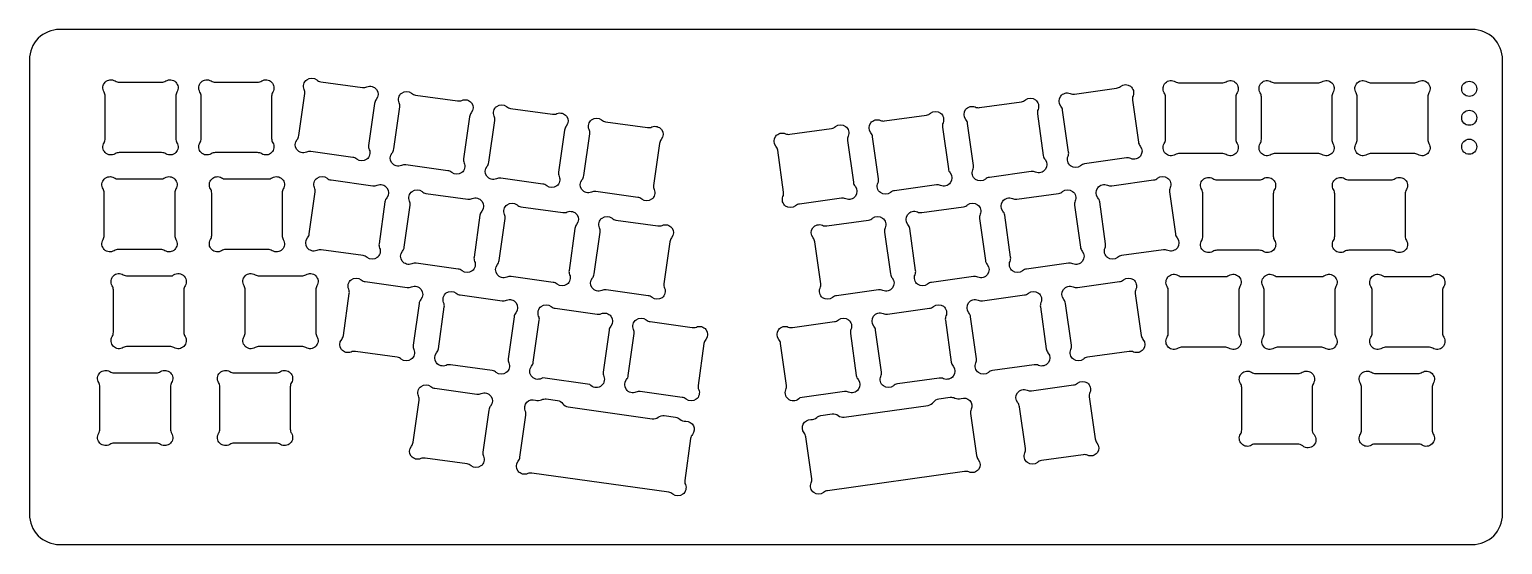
# Model space of a CAD drawing. Header units: millimetres. Extents: x 123 to 415, y 1 to 103.
import ezdxf

# ---------------------------------------------------------------- set-up
doc = ezdxf.new("R2010")
doc.units = ezdxf.units.MM

msp = doc.modelspace()

# ---------------------------------------------------------------- linework, layer by layer
for points in [[(409.43, 103.27), (128.82, 103.27, 0.414214), (122.82, 97.27), (122.82, 6.96, 0.414214), (128.82, 0.96), (409.43, 0.96, 0.414214), (415.43, 6.96), (415.43, 97.27, 0.414214)], [(139.84, 78.57, -0.78781), (137.64, 80.77, 0.138164), (137.87, 81.6), (137.87, 90.01, 0.138164), (137.64, 90.84, -0.78781), (139.84, 93.04, 0.138138), (140.67, 92.81), (149.08, 92.81, 0.138138), (149.91, 93.04, -0.78781), (152.11, 90.84, 0.138164), (151.87, 90.01), (151.87, 81.6, 0.138164), (152.11, 80.77, -0.78781), (149.91, 78.57, 0.138138), (149.08, 78.8), (140.67, 78.8, 0.138138)], [(168.96, 78.57, 0.138138), (168.13, 78.8), (159.72, 78.8, 0.138138), (158.89, 78.57, -0.78781), (156.69, 80.77, 0.138164), (156.92, 81.6), (156.92, 90.01, 0.138164), (156.69, 90.84, -0.78781), (158.89, 93.04, 0.138138), (159.72, 92.81), (168.13, 92.81, 0.138138), (168.96, 93.04, -0.78781), (171.16, 90.84, 0.138164), (170.92, 90.01), (170.92, 81.6, 0.138164), (171.16, 80.77, -0.78781)], [(187.05, 77.87), (178.72, 79.04, 0.138168), (177.86, 78.92, -0.787946), (175.99, 81.4, 0.138169), (176.34, 82.19), (177.51, 90.52, 0.138132), (177.39, 91.37, -0.787741), (179.88, 93.25, 0.138154), (180.67, 92.9), (188.99, 91.73, 0.138151), (189.85, 91.85, -0.78779), (191.72, 89.36, 0.138146), (191.37, 88.57), (190.2, 80.25, 0.138154), (190.32, 79.39, -0.787764), (187.83, 77.52, 0.138137)], [(195.2, 79.54), (196.37, 87.87, 0.138142), (196.26, 88.72, -0.787801), (198.74, 90.6, 0.138158), (199.53, 90.25), (207.86, 89.08, 0.138152), (208.71, 89.19, -0.787716), (210.58, 86.71, 0.138127), (210.24, 85.92), (209.07, 77.59, 0.138169), (209.18, 76.74, -0.787939), (206.7, 74.87, 0.138167), (205.91, 75.21), (197.58, 76.39, 0.138143), (196.73, 76.27, -0.787785), (194.86, 78.75, 0.138153)], [(329.57, 90.53, 0.138156), (330.43, 90.41), (338.75, 91.6, 0.138152), (339.54, 91.94, -0.787824), (342.03, 90.08, 0.138154), (341.91, 89.22), (343.1, 80.9, 0.138144), (343.45, 80.11, -0.78779), (341.58, 77.62, 0.138154), (340.73, 77.74), (332.4, 76.55, 0.138154), (331.61, 76.2, -0.787782), (329.13, 78.07, 0.138142), (329.24, 78.92), (328.05, 87.25, 0.138156), (327.71, 88.04, -0.787845)], [(350.44, 92.89, 0.138151), (351.27, 92.65), (359.68, 92.65, 0.138151), (360.51, 92.89, -0.78781), (362.71, 90.69, 0.138152), (362.47, 89.86), (362.47, 81.45, 0.138152), (362.71, 80.62, -0.78781), (360.51, 78.42, 0.138151), (359.68, 78.65), (351.27, 78.65, 0.138151), (350.44, 78.42, -0.78781), (348.24, 80.62, 0.138152), (348.47, 81.45), (348.47, 89.86, 0.138152), (348.24, 90.69, -0.78781)], [(378.73, 78.65), (370.31, 78.65, 0.138147), (369.49, 78.42, -0.78781), (367.29, 80.62, 0.138156), (367.52, 81.45), (367.52, 89.86, 0.138156), (367.29, 90.69, -0.78781), (369.49, 92.89, 0.138147), (370.31, 92.65), (378.73, 92.65, 0.138147), (379.55, 92.89, -0.78781), (381.75, 90.69, 0.138156), (381.52, 89.86), (381.52, 81.45, 0.138156), (381.75, 80.62, -0.78781), (379.55, 78.42, 0.138147)], [(386.34, 90.69, -0.78781), (388.54, 92.89, 0.138147), (389.37, 92.65), (397.78, 92.65, 0.138147), (398.61, 92.89, -0.78781), (400.81, 90.69, 0.138156), (400.57, 89.86), (400.57, 81.45, 0.138156), (400.81, 80.62, -0.78781), (398.61, 78.42, 0.138147), (397.78, 78.65), (389.37, 78.65, 0.138147), (388.54, 78.42, -0.78781), (386.34, 80.62, 0.138156), (386.57, 81.45), (386.57, 89.86, 0.138156)], [(215.6, 73.62, -0.787742), (213.73, 76.1, 0.138137), (214.07, 76.89), (215.24, 85.22, 0.138159), (215.12, 86.07, -0.787872), (217.61, 87.94, 0.138159), (218.4, 87.6), (226.72, 86.43, 0.13815), (227.58, 86.55, -0.787797), (229.45, 84.06, 0.138149), (229.1, 83.27), (227.93, 74.95, 0.138147), (228.05, 74.09, -0.78783), (225.57, 72.22, 0.138161), (224.78, 72.57), (216.45, 73.74, 0.138149)], [(310.34, 76.27), (309.18, 84.6, 0.138164), (308.83, 85.38, -0.787836), (310.7, 87.87, 0.138145), (311.56, 87.75), (319.88, 88.92, 0.138145), (320.67, 89.26, -0.787834), (323.16, 87.39, 0.138164), (323.04, 86.54), (324.21, 78.21, 0.138152), (324.55, 77.42, -0.787785), (322.68, 74.94, 0.138145), (321.83, 75.05), (313.5, 73.89, 0.138145), (312.71, 73.54, -0.787787), (310.23, 75.41, 0.138152)], [(246.92, 71.45, -0.787785), (244.44, 69.58, 0.138145), (243.65, 69.92), (235.32, 71.09, 0.138151), (234.47, 70.97, -0.787836), (232.6, 73.45, 0.138158), (232.94, 74.24), (234.11, 82.57, 0.138152), (233.99, 83.42, -0.787785), (236.47, 85.3, 0.138145), (237.26, 84.95), (245.59, 83.79, 0.138151), (246.44, 83.9, -0.787836), (248.32, 81.42, 0.138158), (247.97, 80.63), (246.81, 72.3, 0.138152)], [(301.81, 86.62, -0.78783), (304.29, 84.75, 0.138154), (304.18, 83.89), (305.35, 75.57, 0.138149), (305.69, 74.78, -0.78779), (303.82, 72.29, 0.138149), (302.97, 72.41), (294.64, 71.24, 0.138154), (293.85, 70.89, -0.78783), (291.37, 72.77, 0.138154), (291.48, 73.62), (290.31, 81.95, 0.138149), (289.97, 82.73, -0.78779), (291.84, 85.22, 0.138149), (292.69, 85.1), (301.02, 86.27, 0.138154)], [(272.97, 82.57, 0.138145), (273.83, 82.45), (282.16, 83.62, 0.138167), (282.94, 83.97, -0.787894), (285.43, 82.1, 0.138157), (285.31, 81.24), (286.48, 72.91, 0.138136), (286.83, 72.13, -0.787788), (284.96, 69.64, 0.138161), (284.1, 69.76), (275.78, 68.59, 0.138152), (274.99, 68.24, -0.787775), (272.5, 70.11, 0.138142), (272.62, 70.97), (271.45, 79.29, 0.138151), (271.1, 80.08, -0.787785)], [(148.89, 73.57, 0.138151), (149.72, 73.8, -0.78781), (151.92, 71.6, 0.138152), (151.68, 70.77), (151.68, 62.36, 0.138152), (151.92, 61.53, -0.78781), (149.72, 59.33, 0.138151), (148.89, 59.56), (140.48, 59.56, 0.138151), (139.65, 59.33, -0.78781), (137.45, 61.53, 0.138152), (137.68, 62.36), (137.68, 70.77, 0.138152), (137.45, 71.6, -0.78781), (139.65, 73.8, 0.138151), (140.48, 73.57)], [(161.81, 73.57), (170.22, 73.57, 0.138132), (171.05, 73.8, -0.78781), (173.25, 71.6, 0.138171), (173.02, 70.77), (173.02, 62.36, 0.138171), (173.25, 61.53, -0.78781), (171.05, 59.33, 0.138132), (170.22, 59.56), (161.81, 59.56, 0.138132), (160.99, 59.33, -0.78781), (158.79, 61.53, 0.138171), (159.02, 62.36), (159.02, 70.77, 0.138171), (158.79, 71.6, -0.78781), (160.99, 73.8, 0.138132)], [(193.78, 69.83, 0.13815), (193.44, 69.05), (192.27, 60.72, 0.138156), (192.38, 59.86, -0.787831), (189.9, 57.99, 0.138152), (189.11, 58.34), (180.78, 59.51, 0.138148), (179.93, 59.39, -0.787845), (178.06, 61.88, 0.138164), (178.4, 62.67), (179.57, 70.99, 0.138142), (179.46, 71.85, -0.787729), (181.94, 73.72, 0.13814), (182.73, 73.37), (191.06, 72.2, 0.13816), (191.91, 72.32, -0.787836)], [(349.27, 70.99), (350.44, 62.67, 0.138143), (350.79, 61.88, -0.787709), (348.92, 59.39, 0.138134), (348.06, 59.51), (339.74, 58.34, 0.138152), (338.95, 57.99, -0.787818), (336.47, 59.87, 0.138152), (336.58, 60.72), (335.41, 69.05, 0.138166), (335.06, 69.83, -0.787835), (336.94, 72.32, 0.138143), (337.79, 72.2), (346.12, 73.37, 0.138144), (346.91, 73.72, -0.787879), (349.39, 71.85, 0.138176)], [(355.67, 61.38, 0.138158), (355.9, 62.21), (355.9, 70.62, 0.138145), (355.67, 71.45, -0.78781), (357.87, 73.65, 0.138158), (358.7, 73.41), (367.11, 73.41, 0.138145), (367.93, 73.65, -0.78781), (370.13, 71.45, 0.138158), (369.9, 70.62), (369.9, 62.21, 0.138371), (370.14, 61.38, -0.78781), (367.94, 59.18, 0.137932), (367.11, 59.41), (358.69, 59.41, 0.138145), (357.87, 59.18, -0.78781)], [(393.3, 59.41), (384.89, 59.41, 0.138131), (384.06, 59.18, -0.78781), (381.86, 61.38, 0.138171), (382.09, 62.21), (382.09, 70.62, 0.138152), (381.86, 71.45, -0.78781), (384.06, 73.65, 0.138151), (384.89, 73.41), (393.3, 73.41, 0.138152), (394.13, 73.65, -0.78781), (396.33, 71.45, 0.138151), (396.1, 70.62), (396.1, 62.21, 0.138152), (396.33, 61.38, -0.78781), (394.13, 59.18, 0.138151)], [(198.32, 69.19, -0.787798), (200.81, 71.07, 0.13814), (201.59, 70.72), (209.92, 69.55, 0.138165), (210.78, 69.67, -0.78791), (212.65, 67.18, 0.138163), (212.3, 66.39), (211.13, 58.07, 0.138137), (211.25, 57.21, -0.787792), (208.76, 55.34, 0.138161), (207.97, 55.69), (199.65, 56.86, 0.138144), (198.79, 56.74, -0.787742), (196.92, 59.23, 0.138141), (197.27, 60.01), (198.44, 68.34, 0.138159)], [(320.87, 55.69, 0.138162), (320.08, 55.34, -0.787898), (317.6, 57.21, 0.138163), (317.72, 58.07), (316.55, 66.4, 0.13814), (316.2, 67.18, -0.787769), (318.07, 69.67, 0.138152), (318.92, 69.55), (327.25, 70.72, 0.13815), (328.04, 71.07, -0.787797), (330.52, 69.2, 0.138149), (330.41, 68.34), (331.58, 60.02, 0.138154), (331.93, 59.23, -0.787778), (330.05, 56.74, 0.138141), (329.2, 56.86)], [(230, 55.41, 0.138149), (230.11, 54.56, -0.787763), (227.63, 52.69, 0.138142), (226.84, 53.04), (218.51, 54.21, 0.138147), (217.66, 54.09, -0.78781), (215.79, 56.58, 0.138156), (216.13, 57.36), (217.3, 65.69, 0.138161), (217.19, 66.54, -0.787799), (219.67, 68.42, 0.138139), (220.46, 68.07), (228.79, 66.9, 0.138149), (229.64, 67.02, -0.787869), (231.51, 64.53, 0.138168), (231.17, 63.74)], [(300.06, 66.9), (308.39, 68.07, 0.138151), (309.18, 68.42, -0.787882), (311.66, 66.55, 0.13817), (311.54, 65.69), (312.71, 57.36, 0.138145), (313.06, 56.58, -0.787732), (311.19, 54.09, 0.138138), (310.34, 54.21), (302.01, 53.04, 0.138153), (301.22, 52.69, -0.78784), (298.74, 54.56, 0.138158), (298.85, 55.42), (297.68, 63.74, 0.138157), (297.33, 64.53, -0.787787), (299.21, 67.02, 0.13814)], [(248.98, 51.91, -0.787749), (246.49, 50.04, 0.138133), (245.71, 50.39), (237.38, 51.55, 0.13817), (236.52, 51.44, -0.787958), (234.65, 53.92, 0.13817), (235, 54.71), (236.17, 63.04, 0.138132), (236.05, 63.89, -0.787744), (238.54, 65.77, 0.138154), (239.33, 65.42), (247.65, 64.25, 0.138149), (248.51, 64.36, -0.78779), (250.38, 61.88, 0.138148), (250.03, 61.09), (248.86, 52.76, 0.138154)], [(280.34, 64.37, 0.138151), (281.19, 64.25), (289.52, 65.42, 0.138152), (290.31, 65.77, -0.787841), (292.8, 63.89, 0.138158), (292.68, 63.04), (293.85, 54.71, 0.138144), (294.2, 53.92, -0.787834), (292.32, 51.44, 0.138165), (291.47, 51.56), (283.14, 50.39, 0.138139), (282.36, 50.04, -0.787681), (279.87, 51.91, 0.138131), (279.99, 52.77), (278.82, 61.09, 0.138171), (278.47, 61.88, -0.787886)], [(150.7, 40.32), (142.29, 40.32, 0.138147), (141.46, 40.09, -0.78781), (139.26, 42.29, 0.138156), (139.49, 43.12), (139.49, 51.53, 0.138156), (139.26, 52.36, -0.78781), (141.46, 54.56, 0.138147), (142.29, 54.33), (151.23, 54.33, -0.888328), (153.73, 52.36, 0.138156), (153.49, 51.53), (153.49, 43.12, 0.138156), (153.73, 42.29, -0.78781), (151.53, 40.09, 0.138147)], [(168.48, 54.33), (176.89, 54.33, 0.138147), (177.72, 54.56, -0.78781), (179.92, 52.36, 0.138156), (179.69, 51.53), (179.69, 43.12, 0.138156), (179.92, 42.29, -0.78781), (177.72, 40.09, 0.138147), (176.89, 40.32), (168.48, 40.32, 0.138144), (167.65, 40.09, -0.78781), (165.45, 42.29, 0.138158), (165.69, 43.12), (165.69, 51.53, 0.138156), (165.45, 52.36, -0.78781), (167.65, 54.56, 0.138147)], [(185.19, 42.48), (186.36, 50.8, 0.138148), (186.24, 51.66, -0.787773), (188.72, 53.53, 0.138145), (189.51, 53.18), (197.84, 52.01, 0.138163), (198.69, 52.13, -0.787894), (200.57, 49.64, 0.138161), (200.22, 48.85), (199.05, 40.53, 0.138137), (199.16, 39.67, -0.787748), (196.68, 37.8, 0.13815), (195.89, 38.15), (187.56, 39.32, 0.138158), (186.71, 39.2, -0.787826), (184.84, 41.69, 0.138149)], [(328.63, 48.86, 0.138156), (328.28, 49.64, -0.787852), (330.15, 52.13, 0.138157), (331.01, 52.01), (339.34, 53.18, 0.138157), (340.12, 53.53, -0.787865), (342.61, 51.66, 0.138159), (342.49, 50.8), (343.66, 42.48, 0.138132), (344.01, 41.69, -0.787742), (342.14, 39.2, 0.138154), (341.28, 39.32), (332.96, 38.15, 0.138161), (332.17, 37.8, -0.787782), (329.68, 39.68, 0.138135), (329.8, 40.53)], [(349.04, 42.97), (349.04, 51.38, 0.13815), (348.81, 52.21, -0.78781), (351.01, 54.41, 0.138153), (351.84, 54.17), (360.25, 54.17, 0.138153), (361.08, 54.41, -0.78781), (363.28, 52.21, 0.13815), (363.04, 51.38), (363.04, 42.97, 0.13815), (363.28, 42.14, -0.78781), (361.08, 39.94, 0.138153), (360.25, 40.17), (351.84, 40.17, 0.138153), (351.01, 39.94, -0.78781), (348.81, 42.14, 0.13815)], [(379.3, 40.17), (370.89, 40.17, 0.138153), (370.06, 39.94, -0.78781), (367.86, 42.14, 0.13815), (368.09, 42.97), (368.09, 51.38, 0.13815), (367.86, 52.21, -0.78781), (370.06, 54.41, 0.138153), (370.89, 54.17), (379.3, 54.17, 0.138153), (380.13, 54.41, -0.78781), (382.33, 52.21, 0.13815), (382.09, 51.38), (382.09, 42.97, 0.13815), (382.33, 42.14, -0.78781), (380.13, 39.94, 0.138153)], [(403.52, 42.97, 0.138143), (403.76, 42.14, -0.78781), (401.56, 39.94, 0.138159), (400.73, 40.17), (392.32, 40.17, 0.138159), (391.49, 39.94, -0.78781), (389.29, 42.14, 0.138143), (389.52, 42.97), (389.52, 51.38, 0.138143), (389.29, 52.21, -0.78781), (391.49, 54.41, 0.138159), (392.32, 54.17), (400.73, 54.17, 0.138159), (401.56, 54.41, -0.78781), (403.76, 52.21, 0.138143), (403.52, 51.38)], [(206.43, 36.67, 0.138154), (205.57, 36.55, -0.787847), (203.7, 39.04, 0.138159), (204.05, 39.82), (205.22, 48.15, 0.138135), (205.1, 49.01, -0.787722), (207.59, 50.88, 0.138145), (208.38, 50.53), (216.7, 49.36, 0.138167), (217.56, 49.48, -0.787842), (219.43, 46.99, 0.138144), (219.08, 46.2), (217.91, 37.88, 0.13815), (218.03, 37.02, -0.78783), (215.55, 35.15, 0.138158), (214.76, 35.5)], [(309.42, 46.99, -0.787848), (311.29, 49.48, 0.138158), (312.14, 49.36), (320.47, 50.53, 0.138137), (321.26, 50.88, -0.787761), (323.74, 49.01, 0.138154), (323.63, 48.15), (324.8, 39.83, 0.138157), (325.14, 39.04, -0.787778), (323.27, 36.55, 0.138137), (322.42, 36.67), (314.09, 35.5, 0.138157), (313.3, 35.15, -0.787854), (310.82, 37.02, 0.138157), (310.94, 37.88), (309.76, 46.21, 0.138154)], [(235.57, 46.71, 0.138149), (236.42, 46.82, -0.78779), (238.29, 44.34, 0.138148), (237.95, 43.55), (236.78, 35.22, 0.138155), (236.89, 34.37, -0.888369), (234.15, 32.77), (224.77, 34.09, -0.888296), (222.57, 36.39, 0.138149), (222.91, 37.17), (224.09, 45.5, 0.138155), (223.97, 46.35, -0.78783), (226.45, 48.23, 0.138153), (227.24, 47.88)], [(301.61, 47.88, 0.138171), (302.39, 48.23, -0.787914), (304.88, 46.36, 0.138158), (304.76, 45.5), (305.93, 37.17, 0.138134), (306.28, 36.39, -0.787782), (304.41, 33.9, 0.138162), (303.55, 34.02), (295.23, 32.85, 0.138152), (294.44, 32.5, -0.787779), (291.95, 34.37, 0.138143), (292.07, 35.23), (290.9, 43.55, 0.138149), (290.55, 44.34, -0.787767), (292.42, 46.83, 0.138143), (293.28, 46.71)], [(253.27, 29.85, 0.138151), (252.49, 30.19), (244.16, 31.37, 0.13815), (243.3, 31.25, -0.787782), (241.43, 33.73, 0.138145), (241.78, 34.52), (242.95, 42.85, 0.138159), (242.83, 43.7, -0.787928), (245.32, 45.58, 0.138174), (246.11, 45.23), (254.43, 44.06, 0.138128), (255.29, 44.17, -0.787656), (257.16, 41.69, 0.138136), (256.81, 40.9), (255.64, 32.57, 0.138168), (255.76, 31.72, -0.787876)], [(285.54, 31.25, 0.13816), (284.69, 31.37), (275.84, 30.12, -0.888288), (273.09, 31.72, 0.138156), (273.21, 32.57), (272.04, 40.9, 0.13815), (271.69, 41.69, -0.787771), (273.56, 44.17, 0.138143), (274.41, 44.06), (282.74, 45.23, 0.138156), (283.53, 45.58, -0.78781), (286.01, 43.7, 0.138146), (285.9, 42.85), (287.07, 34.52, 0.13816), (287.42, 33.74, -0.78788)], [(136.83, 23.88), (136.83, 32.29, 0.138155), (136.59, 33.12, -0.78781), (138.79, 35.32, 0.138148), (139.62, 35.08), (148.03, 35.08, 0.138155), (148.86, 35.32, -0.78781), (151.06, 33.12, 0.138148), (150.83, 32.29), (150.83, 23.88, 0.138032), (151.06, 23.05, -0.78781), (148.86, 20.85, 0.138271), (148.03, 21.09), (139.62, 21.09, 0.138155), (138.79, 20.85, -0.78781), (136.59, 23.05, 0.138148)], [(174.87, 23.05, -0.78781), (172.67, 20.85, 0.138149), (171.84, 21.09), (163.43, 21.09, 0.138149), (162.6, 20.85, -0.78781), (160.4, 23.05, 0.138154), (160.64, 23.88), (160.64, 32.29, 0.138154), (160.4, 33.12, -0.78781), (162.6, 35.32, 0.138149), (163.43, 35.08), (171.84, 35.08, 0.138149), (172.67, 35.32, -0.78781), (174.87, 33.12, 0.138154), (174.64, 32.29), (174.64, 23.88, 0.138154)], [(374.71, 20.93), (366.41, 20.93, 0.138167), (365.58, 20.7, -0.78781), (363.38, 22.9, 0.138135), (363.62, 23.73), (363.62, 32.14, 0.138167), (363.38, 32.97, -0.78781), (365.58, 35.17, 0.138135), (366.41, 34.93), (374.82, 34.93, 0.138167), (375.65, 35.17, -0.78781), (377.85, 32.97, 0.138135), (377.62, 32.14), (377.62, 23.83, 0.177899), (377.99, 22.81, -0.923083), (375.74, 20.55, 0.178528)], [(401.43, 32.14), (401.43, 23.73, 0.138154), (401.66, 22.9, -0.78781), (399.46, 20.7, 0.138149), (398.63, 20.93), (390.22, 20.93, 0.138149), (389.39, 20.7, -0.78781), (387.19, 22.9, 0.138154), (387.43, 23.73), (387.43, 32.14, 0.138154), (387.19, 32.97, -0.78781), (389.39, 35.17, 0.138149), (390.22, 34.93), (398.63, 34.93, 0.138149), (399.46, 35.17, -0.78781), (401.66, 32.97, 0.138154)], [(198.69, 20.5, 0.138149), (199.04, 21.29), (200.21, 29.62, 0.138149), (200.1, 30.47, -0.787785), (202.58, 32.34, 0.138147), (203.37, 32), (211.7, 30.83, 0.13816), (212.55, 30.94, -0.787885), (214.42, 28.46, 0.138162), (214.07, 27.67), (212.9, 19.34, 0.138137), (213.02, 18.49, -0.787738), (210.53, 16.62, 0.138147), (209.75, 16.96), (201.42, 18.13, 0.138159), (200.57, 18.02, -0.787834)], [(323.03, 17.28, -0.78778), (320.54, 19.15, 0.138142), (320.66, 20.01), (319.49, 28.33, 0.13815), (319.14, 29.12, -0.787781), (321.01, 31.61, 0.138146), (321.87, 31.49), (330.2, 32.66, 0.138168), (330.98, 33.01, -0.787898), (333.47, 31.14, 0.138157), (333.35, 30.28), (334.52, 21.96, 0.138135), (334.87, 21.17, -0.787784), (333, 18.68, 0.138161), (332.14, 18.8), (323.82, 17.63, 0.138153)], [(249.84, 11.33), (222.64, 15.15, 0.138151), (221.79, 15.04, -0.787859), (219.92, 17.52, 0.138164), (220.26, 18.31), (221.43, 26.64, 0.138151), (221.32, 27.49, -0.6547), (223.32, 29.64, 0.20383), (224.56, 29.72, -0.152624), (225.49, 29.87), (227.71, 29.56, -0.203437), (228.78, 28.92, 0.203525), (229.84, 28.28), (246.53, 25.93, 0.203492), (247.73, 26.25, -0.203566), (248.93, 26.57), (251.15, 26.26, -0.152382), (252.01, 25.86, 0.203801), (253.18, 25.44, -0.654795), (254.51, 22.82, 0.138151), (254.16, 22.04), (252.99, 13.71, 0.138149), (253.11, 12.86, -0.787801), (250.62, 10.98, 0.138151)], [(280.05, 26.6), (282.28, 26.91, -0.203437), (283.47, 26.59, 0.203525), (284.67, 26.26), (301.36, 28.61, 0.203492), (302.43, 29.25, -0.203566), (303.49, 29.89), (305.72, 30.2, -0.152382), (306.65, 30.05, 0.203801), (307.89, 29.97, -0.654795), (309.89, 27.82, 0.138151), (309.77, 26.97), (310.94, 18.64, 0.138151), (311.29, 17.85, -0.787801), (309.42, 15.37, 0.138149), (308.56, 15.48), (281.37, 11.66, 0.138164), (280.58, 11.32, -0.787859), (278.1, 13.19, 0.138151), (278.21, 14.04), (277.04, 22.37, 0.138151), (276.7, 23.16, -0.6547), (278.03, 25.77, 0.203829), (279.2, 26.19, -0.152624)]]:
    msp.add_lwpolyline(points, format="xyb", close=True)
for centre in [(408.82, 91.48), (408.82, 85.73), (408.82, 79.98)]:
    msp.add_circle(centre, 1.5)

doc.saveas('drawing.dxf')
